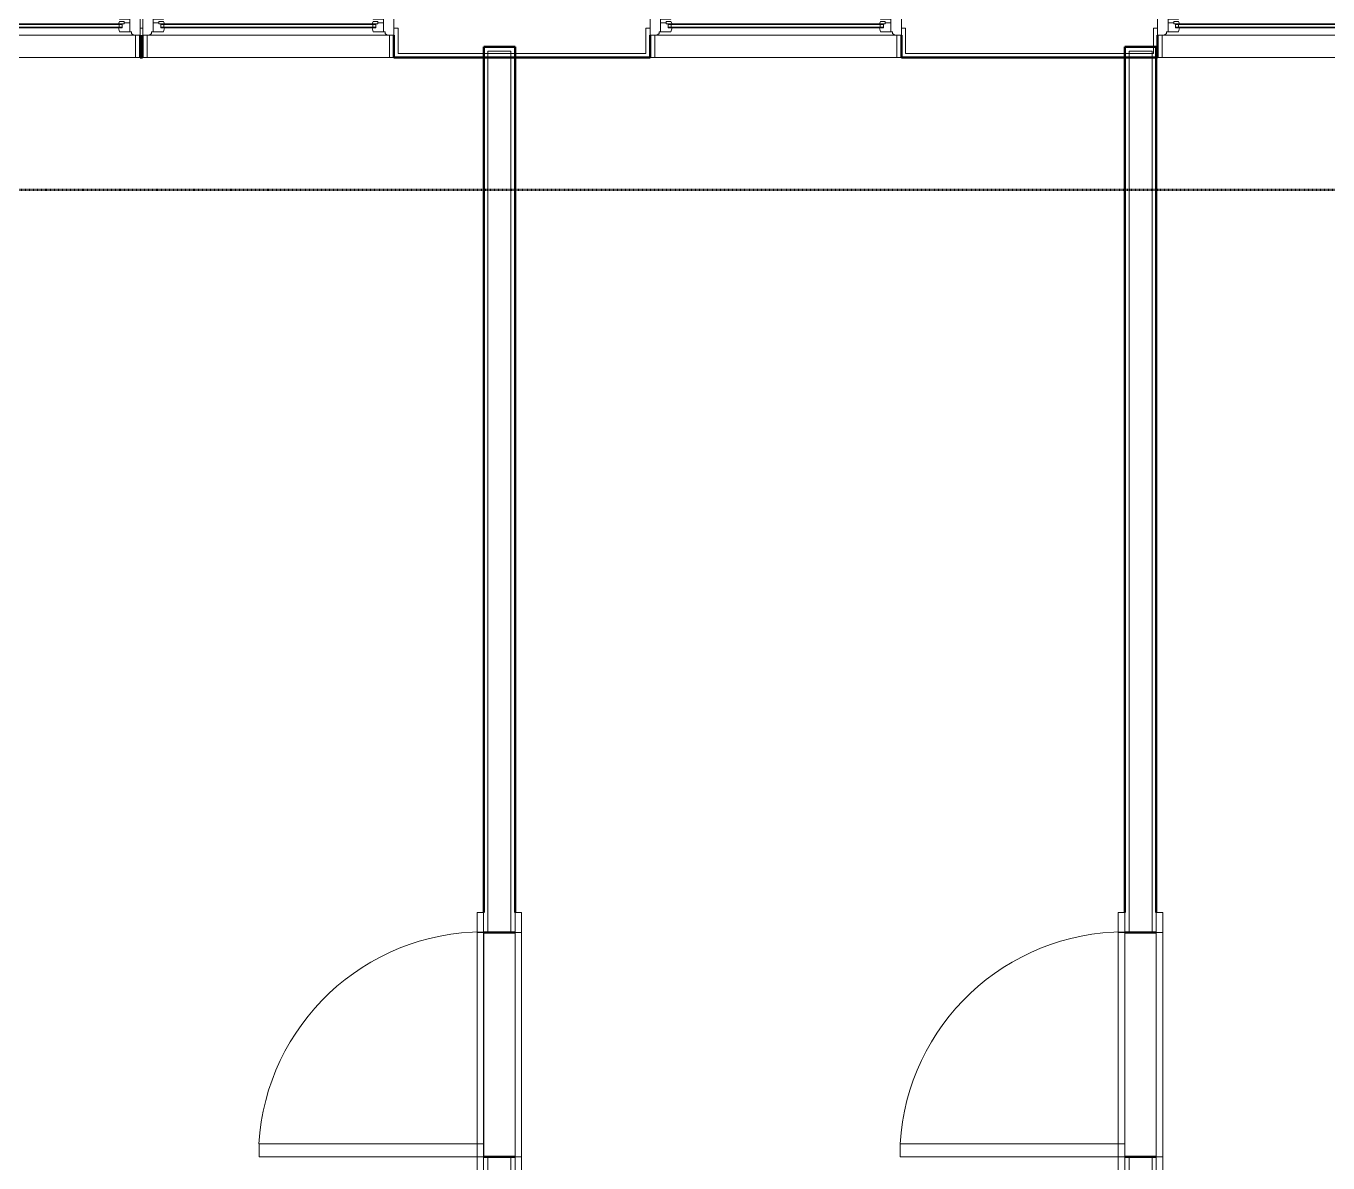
# Model space of a CAD drawing. Header units: inches. Extents: x -4235 to -464, y 9767 to 12347.
# Drawn here: x -2463.4 to -2266.3, y 11942.4 to 12114.5 of the extents above; entities that cross this region are included whole.
import ezdxf

# ---------------------------------------------------------------- set-up
doc = ezdxf.new("R2010")
doc.units = ezdxf.units.IN
doc.header["$MEASUREMENT"] = 0
doc.linetypes.add('Dash 1_16_', pattern=[0.125, 0.0625, -0.0625])
for name, color, linetype, lineweight in [('0-1', 7, 'Continuous', 5), ('0-2', 10, 'Continuous', 9), ('A-DOOR-1', 10, 'Continuous', 9), ('A-DOOR-2', 50, 'Continuous', 20), ('A-DOOR-FRAM-1', 10, 'Continuous', 9), ('A-GLAZ-1', 151, 'Continuous', 9), ('A-GLAZ-2', 151, 'Continuous', 20), ('A-WALL', 113, 'Continuous', 13), ('A-WALL-1', 7, 'Continuous', 50), ('A-WALL-2', 250, 'Continuous', 13), ('A-WALL-3', 10, 'Continuous', 9), ('A-WALL-4', 254, 'Continuous', 9), ('A-WALL-5', 113, 'Continuous', 9), ('A-WALL-6', 113, 'Continuous', 50), ('C-PROP-LINE-1', 91, 'Dash 1_16_', 50)]:
    doc.layers.add(name, color=color, linetype=linetype, lineweight=lineweight)

# ---------------------------------------------------------------- blocks, each defined once
blk = doc.blocks.new('SWING - SINGLE - FLUSH - 2-10 x 6-8 - PRIVACY-3199405-BACKGROUND - RCP - 3RD FLOOR')
at = {"layer": 'A-DOOR-1'}
blk.add_arc((17, -2.38), 34.07, 180, 266.6343, dxfattribs=at)
at = {"layer": 'A-DOOR-2'}
for p, q in [((15, -2.38), (15, -36.38)), ((17, -2.38), (15, -2.38)), ((17, -2.38), (17, -36.38)), ((17, -36.38), (15, -36.38))]:
    blk.add_line(p, q, dxfattribs=at)
at = {"layer": 'A-DOOR-FRAM-1'}
for p, q in [((-17, 3.37), (-20, 3.37)), ((-20, 3.37), (-20, 2.37)), ((-20, 2.37), (-17, 2.37)), ((-17, 3.37), (-17, 2.37)), ((17, 3.37), (-17, 3.37)), ((-17, 2.37), (17, 2.37)), ((20, 3.37), (17, 3.37)), ((17, 3.37), (17, 2.37)), ((17, 2.37), (20, 2.37)), ((20, 3.37), (20, 2.37)), ((-17, -2.38), (-20, -2.38)), ((-20, -3.38), (-20, -2.38)), ((-20, -3.38), (-17, -3.38)), ((-17, -3.38), (-17, -2.38)), ((17, -2.38), (-17, -2.38)), ((-17, -3.38), (17, -3.38)), ((20, -2.38), (17, -2.38)), ((17, -3.38), (17, -2.38)), ((17, -3.38), (20, -3.38)), ((20, -3.38), (20, -2.38))]:
    blk.add_line(p, q, dxfattribs=at)
blk = doc.blocks.new('CTR - 1st Phase - Unit Layouts_rvt-1-BACKGROUND - RCP - 3RD FLOOR')
at = {"layer": 'A-WALL-1'}
for p, q in [((-2394.12, 11980.33), (-2394.12, 12111.34)), ((-2394.12, 12111.34), (-2393.5, 12111.34)), ((-2393.5, 12111.34), (-2390, 12111.34)), ((-2390, 12111.34), (-2389.37, 12111.34)), ((-2389.37, 12111.34), (-2389.37, 11980.33)), ((-2297.07, 11980.33), (-2297.07, 12111.34)), ((-2297.07, 12111.34), (-2296.45, 12111.34)), ((-2296.45, 12111.34), (-2292.95, 12111.34)), ((-2292.95, 12111.34), (-2292.32, 12111.34)), ((-2292.32, 12111.34), (-2292.32, 11980.33)), ((-2389.37, 11977.33), (-2394.12, 11977.33)), ((-2292.32, 11977.33), (-2297.07, 11977.33)), ((-2394.12, 11943.33), (-2389.37, 11943.33)), ((-2297.07, 11943.33), (-2292.32, 11943.33))]:
    blk.add_line(p, q, dxfattribs=at)
at = {"layer": 'A-WALL-2'}
for p, q in [((-2393.5, 12110.71), (-2390, 12110.71)), ((-2393.5, 11977.33), (-2393.5, 12110.71)), ((-2390, 11977.33), (-2390, 12110.71)), ((-2296.45, 12110.71), (-2292.95, 12110.71)), ((-2296.45, 11977.33), (-2296.45, 12110.71)), ((-2292.95, 11977.33), (-2292.95, 12110.71)), ((-2393.5, 11940.52), (-2393.5, 11943.33)), ((-2390, 11940.52), (-2390, 11943.33)), ((-2296.45, 11939.9), (-2296.45, 11943.33)), ((-2292.95, 11916.91), (-2292.95, 11943.33))]:
    blk.add_line(p, q, dxfattribs=at)
at = {"layer": 'A-WALL-3'}
for p, q in [((-2394.12, 11977.33), (-2394.12, 11943.33)), ((-2389.37, 11943.33), (-2389.37, 11977.33)), ((-2297.07, 11977.33), (-2297.07, 11943.33)), ((-2292.32, 11943.33), (-2292.32, 11977.33))]:
    blk.add_line(p, q, dxfattribs=at)
at = {"layer": 'A-WALL-4'}
for p, q in [((-2394.12, 11977.33), (-2389.37, 11977.33)), ((-2297.07, 11977.33), (-2292.32, 11977.33)), ((-2389.37, 11943.33), (-2394.12, 11943.33)), ((-2292.32, 11943.33), (-2297.07, 11943.33))]:
    blk.add_line(p, q, dxfattribs=at)
at = {"layer": '0-2'}
for p, rotation in [((-2391.75, 11960.33), 269.9999999999463), ((-2294.7, 11960.33), 270.0000000000201)]:
    blk.add_blockref('SWING - SINGLE - FLUSH - 2-10 x 6-8 - PRIVACY-3199405-BACKGROUND - RCP - 3RD FLOOR', p, dxfattribs=dict(at, rotation=rotation))
blk = doc.blocks.new('Window-Double_Hung-Andersen-400_Series-Tilt_Wash - DOUBLE HUNG - COTTAGE - 3RD FLOOR-2888224-BACKGROUND - RCP - 3RD FLOOR')
at = {"layer": 'A-GLAZ-1'}
for p, q in [((-16.29, 2.5), (-15.7, 2.5)), ((-16.29, 2.12), (-15.7, 2.12)), ((-15.82, 2.5), (-15.82, 2.12)), ((-15.7, 2.62), (15.7, 2.62)), ((-15.7, 2.5), (15.7, 2.5)), ((-15.7, 2.12), (15.7, 2.12)), ((-15.7, 2), (15.7, 2)), ((16.29, 2.5), (15.7, 2.5)), ((16.29, 2.12), (15.7, 2.12)), ((15.82, 2.5), (15.82, 2.12)), ((-16.29, 0.56), (-15.7, 0.56)), ((-16.29, 0.19), (-15.7, 0.19)), ((-15.82, 0.56), (-15.82, 0.19)), ((-15.7, 0.69), (15.7, 0.69)), ((-15.7, 0.56), (15.7, 0.56)), ((-15.7, 0.19), (15.7, 0.19)), ((-15.7, 0.06), (15.7, 0.06)), ((16.29, 0.56), (15.7, 0.56)), ((16.29, 0.19), (15.7, 0.19)), ((15.82, 0.56), (15.82, 0.19)), ((18.95, -1.06), (-18.95, -1.06)), ((-18.95, -1.06), (-18.95, -4.44)), ((-18.32, -1.06), (-18.32, -4.44)), ((18.32, -1.06), (18.32, -4.44)), ((18.95, -4.44), (18.95, -1.06)), ((-19.01, -2.44), (-19.01, -3.94)), ((-19.01, -2.44), (-18.95, -2.44)), ((-19.01, -3.94), (-18.95, -3.94)), ((18.95, -2.44), (19.01, -2.44)), ((18.95, -3.94), (19.01, -3.94)), ((19.01, -3.94), (19.01, -2.44)), ((-18.95, -4.44), (18.95, -4.44))]:
    blk.add_line(p, q, dxfattribs=at)
at = {"layer": 'A-GLAZ-2'}
for p, q in [((19.01, 4.81), (-19.01, 4.81)), ((-19.01, 4.81), (-19.01, -1.06)), ((-18.2, 4.81), (-18.2, 4)), ((-18.2, 4), (-17.92, 4)), ((-17.92, 4), (-17.61, 3.19)), ((17.92, 4), (17.61, 3.19)), ((18.2, 4), (17.92, 4)), ((18.2, 4.81), (18.2, 4)), ((19.01, -1.06), (19.01, 4.81)), ((-19.01, 3.44), (-20.51, 3.44)), ((-17.61, 3.19), (-17.14, 3.19)), ((-17.42, 2.75), (-16.57, 2.75)), ((-17.42, 2.75), (-17.42, -0.56)), ((-17.14, 3.19), (-17.14, 2.75)), ((-15.86, 2.97), (-16.57, 2.97)), ((-16.57, 2.62), (-16.57, 2.97)), ((-15.7, 2.62), (-16.57, 2.62)), ((-16.29, 2.62), (-16.29, 2)), ((-15.7, 2), (-16.29, 2)), ((-15.86, 2.97), (-15.7, 2.62)), ((-15.86, 1.37), (-15.7, 2)), ((15.86, 2.97), (15.7, 2.62)), ((15.7, 2.62), (16.57, 2.62)), ((15.7, 2), (16.29, 2)), ((15.86, 1.37), (15.7, 2)), ((15.86, 2.97), (16.57, 2.97)), ((16.29, 2.62), (16.29, 2)), ((16.57, 2.62), (16.57, 2.97)), ((17.42, 2.75), (16.57, 2.75)), ((17.14, 3.19), (17.14, 2.75)), ((17.61, 3.19), (17.14, 3.19)), ((17.42, 2.75), (17.42, -0.56)), ((19.01, 3.44), (20.51, 3.44)), ((-17.42, 1.37), (-15.86, 1.37)), ((-17.42, 0.81), (-16.57, 0.81)), ((-15.86, 1.03), (-16.57, 1.03)), ((-16.57, 0.69), (-16.57, 1.03)), ((-15.7, 0.69), (-16.57, 0.69)), ((-16.29, 0.69), (-16.29, 0.06)), ((-15.7, 0.06), (-16.29, 0.06)), ((-15.86, 1.03), (-15.7, 0.69)), ((-15.86, -0.56), (-15.7, 0.06)), ((15.86, 1.03), (15.7, 0.69)), ((15.7, 0.69), (16.57, 0.69)), ((15.7, 0.06), (16.29, 0.06)), ((15.86, -0.56), (15.7, 0.06)), ((17.42, 1.37), (15.86, 1.37)), ((15.86, 1.03), (16.57, 1.03)), ((16.29, 0.69), (16.29, 0.06)), ((16.57, 0.69), (16.57, 1.03)), ((17.42, 0.81), (16.57, 0.81)), ((-19.01, -1.06), (19.01, -1.06)), ((-17.67, -0.78), (-18, -1.06)), ((-17.67, -0.78), (-17.67, -0.56)), ((-17.67, -0.56), (-15.86, -0.56)), ((17.67, -0.56), (15.86, -0.56)), ((17.67, -0.78), (17.67, -0.56)), ((17.67, -0.78), (18, -1.06))]:
    blk.add_line(p, q, dxfattribs=at)
blk = doc.blocks.new('Window-Double_Hung-Andersen-400_Series-Tilt_Wash - DOUBLE HUNG - COTTAGE - 3RD FLOOR-V106-BACKGROUND - RCP - 3RD FLOOR')
at = {"layer": 'A-GLAZ-1'}
for p, q in [((-16.29, 2.5), (-15.7, 2.5)), ((-16.29, 2.12), (-15.7, 2.12)), ((-15.82, 2.5), (-15.82, 2.12)), ((-15.7, 2.62), (15.7, 2.62)), ((-15.7, 2.5), (15.7, 2.5)), ((-15.7, 2.12), (15.7, 2.12)), ((-15.7, 2), (15.7, 2)), ((16.29, 2.5), (15.7, 2.5)), ((16.29, 2.12), (15.7, 2.12)), ((15.82, 2.5), (15.82, 2.12)), ((-16.29, 0.56), (-15.7, 0.56)), ((-16.29, 0.19), (-15.7, 0.19)), ((-15.82, 0.56), (-15.82, 0.19)), ((-15.7, 0.69), (15.7, 0.69)), ((-15.7, 0.56), (15.7, 0.56)), ((-15.7, 0.19), (15.7, 0.19)), ((-15.7, 0.06), (15.7, 0.06)), ((16.29, 0.56), (15.7, 0.56)), ((16.29, 0.19), (15.7, 0.19)), ((15.82, 0.56), (15.82, 0.19)), ((18.95, -1.06), (-18.95, -1.06)), ((-18.95, -1.06), (-18.95, -4.44)), ((-18.32, -1.06), (-18.32, -4.44)), ((18.32, -1.06), (18.32, -4.44)), ((18.95, -4.44), (18.95, -1.06)), ((-19.01, -2.44), (-19.01, -3.94)), ((-19.01, -2.44), (-18.95, -2.44)), ((-19.01, -3.94), (-18.95, -3.94)), ((18.95, -2.44), (19.01, -2.44)), ((18.95, -3.94), (19.01, -3.94)), ((19.01, -3.94), (19.01, -2.44)), ((-18.95, -4.44), (18.95, -4.44))]:
    blk.add_line(p, q, dxfattribs=at)
at = {"layer": 'A-GLAZ-2'}
for p, q in [((19.01, 4.81), (-19.01, 4.81)), ((-19.01, 4.81), (-19.01, -1.06)), ((-18.2, 4.81), (-18.2, 4)), ((-18.2, 4), (-17.92, 4)), ((-17.92, 4), (-17.61, 3.19)), ((17.92, 4), (17.61, 3.19)), ((18.2, 4), (17.92, 4)), ((18.2, 4.81), (18.2, 4)), ((19.01, -1.06), (19.01, 4.81)), ((-19.01, 3.44), (-20.51, 3.44)), ((-17.61, 3.19), (-17.14, 3.19)), ((-17.42, 2.75), (-16.57, 2.75)), ((-17.42, 2.75), (-17.42, -0.56)), ((-17.14, 3.19), (-17.14, 2.75)), ((-15.86, 2.97), (-16.57, 2.97)), ((-16.57, 2.62), (-16.57, 2.97)), ((-15.7, 2.62), (-16.57, 2.62)), ((-16.29, 2.62), (-16.29, 2)), ((-15.7, 2), (-16.29, 2)), ((-15.86, 2.97), (-15.7, 2.62)), ((-15.86, 1.37), (-15.7, 2)), ((15.86, 2.97), (15.7, 2.62)), ((15.7, 2.62), (16.57, 2.62)), ((15.7, 2), (16.29, 2)), ((15.86, 1.37), (15.7, 2)), ((15.86, 2.97), (16.57, 2.97)), ((16.29, 2.62), (16.29, 2)), ((16.57, 2.62), (16.57, 2.97)), ((17.42, 2.75), (16.57, 2.75)), ((17.14, 3.19), (17.14, 2.75)), ((17.61, 3.19), (17.14, 3.19)), ((17.42, 2.75), (17.42, -0.56)), ((19.01, 3.44), (20.51, 3.44)), ((-17.42, 1.37), (-15.86, 1.37)), ((-17.42, 0.81), (-16.57, 0.81)), ((-15.86, 1.03), (-16.57, 1.03)), ((-16.57, 0.69), (-16.57, 1.03)), ((-15.7, 0.69), (-16.57, 0.69)), ((-16.29, 0.69), (-16.29, 0.06)), ((-15.7, 0.06), (-16.29, 0.06)), ((-15.86, 1.03), (-15.7, 0.69)), ((-15.86, -0.56), (-15.7, 0.06)), ((15.86, 1.03), (15.7, 0.69)), ((15.7, 0.69), (16.57, 0.69)), ((15.7, 0.06), (16.29, 0.06)), ((15.86, -0.56), (15.7, 0.06)), ((17.42, 1.37), (15.86, 1.37)), ((15.86, 1.03), (16.57, 1.03)), ((16.29, 0.69), (16.29, 0.06)), ((16.57, 0.69), (16.57, 1.03)), ((17.42, 0.81), (16.57, 0.81)), ((-19.01, -1.06), (19.01, -1.06)), ((-17.67, -0.78), (-18, -1.06)), ((-17.67, -0.78), (-17.67, -0.56)), ((-17.67, -0.56), (-15.86, -0.56)), ((17.67, -0.56), (15.86, -0.56)), ((17.67, -0.78), (17.67, -0.56)), ((17.67, -0.78), (18, -1.06))]:
    blk.add_line(p, q, dxfattribs=at)
blk = doc.blocks.new('Family - ___-2835903-BACKGROUND - RCP - 3RD FLOOR')
at = {"layer": 'C-PROP-LINE-1'}
blk.add_line((-2096.82, 12089.69), (-3831.82, 12089.69), dxfattribs=at)

msp = doc.modelspace()

# ---------------------------------------------------------------- linework, layer by layer
at = {"layer": 'A-WALL'}
for p, q in [((-2446.11, 12114.15), (-2445.74, 12114.15)), ((-2407.71, 12114.15), (-2407.09, 12114.15)), ((-2407.09, 12110.34), (-2407.09, 12114.15)), ((-2369.56, 12114.15), (-2368.94, 12114.15)), ((-2369.56, 12114.15), (-2369.56, 12110.34)), ((-2330.91, 12114.15), (-2330.29, 12114.15)), ((-2330.29, 12110.34), (-2330.29, 12114.15)), ((-2292.76, 12114.15), (-2292.14, 12114.15)), ((-2292.76, 12114.15), (-2292.76, 12110.34)), ((-2369.56, 12110.34), (-2407.09, 12110.34)), ((-2292.76, 12110.34), (-2330.29, 12110.34))]:
    msp.add_line(p, q, dxfattribs=at)
at = {"layer": 'A-WALL-5'}
for p, q in [((-2446.11, 12109.71), (-2446.17, 12109.71)), ((-2445.74, 12109.71), (-2445.67, 12109.71)), ((-2407.77, 12109.71), (-2407.71, 12109.71)), ((-2368.94, 12109.71), (-2368.87, 12109.71)), ((-2330.97, 12109.71), (-2330.91, 12109.71)), ((-2292.14, 12109.71), (-2292.07, 12109.71))]:
    msp.add_line(p, q, dxfattribs=at)
at = {"layer": 'A-WALL-6'}
for p, q in [((-2446.11, 12109.71), (-2446.11, 12113.09)), ((-2445.74, 12113.09), (-2445.74, 12109.71)), ((-2407.71, 12109.71), (-2407.71, 12113.09)), ((-2368.94, 12113.09), (-2368.94, 12109.71)), ((-2330.91, 12109.71), (-2330.91, 12113.09)), ((-2292.14, 12113.09), (-2292.14, 12109.71)), ((-2445.74, 12109.71), (-2446.11, 12109.71)), ((-2368.94, 12109.71), (-2407.71, 12109.71)), ((-2292.14, 12109.71), (-2330.91, 12109.71))]:
    msp.add_line(p, q, dxfattribs=at)

# ---------------------------------------------------------------- block references
at = {"layer": '0-1'}
msp.add_blockref('CTR - 1st Phase - Unit Layouts_rvt-1-BACKGROUND - RCP - 3RD FLOOR', (0, 0), dxfattribs=at)
at = {"layer": 'A-GLAZ-1'}
for name, p in [('Window-Double_Hung-Andersen-400_Series-Tilt_Wash - DOUBLE HUNG - COTTAGE - 3RD FLOOR-2888224-BACKGROUND - RCP - 3RD FLOOR', (-2465.12, 12114.15)), ('Window-Double_Hung-Andersen-400_Series-Tilt_Wash - DOUBLE HUNG - COTTAGE - 3RD FLOOR-2888224-BACKGROUND - RCP - 3RD FLOOR', (-2426.72, 12114.15)), ('Window-Double_Hung-Andersen-400_Series-Tilt_Wash - DOUBLE HUNG - COTTAGE - 3RD FLOOR-2888224-BACKGROUND - RCP - 3RD FLOOR', (-2349.92, 12114.15)), ('Window-Double_Hung-Andersen-400_Series-Tilt_Wash - DOUBLE HUNG - COTTAGE - 3RD FLOOR-V106-BACKGROUND - RCP - 3RD FLOOR', (-2273.12, 12114.15))]:
    msp.add_blockref(name, p, dxfattribs=at)
at = {"layer": 'C-PROP-LINE-1'}
msp.add_blockref('Family - ___-2835903-BACKGROUND - RCP - 3RD FLOOR', (0, 0), dxfattribs=at)

doc.saveas('drawing.dxf')
